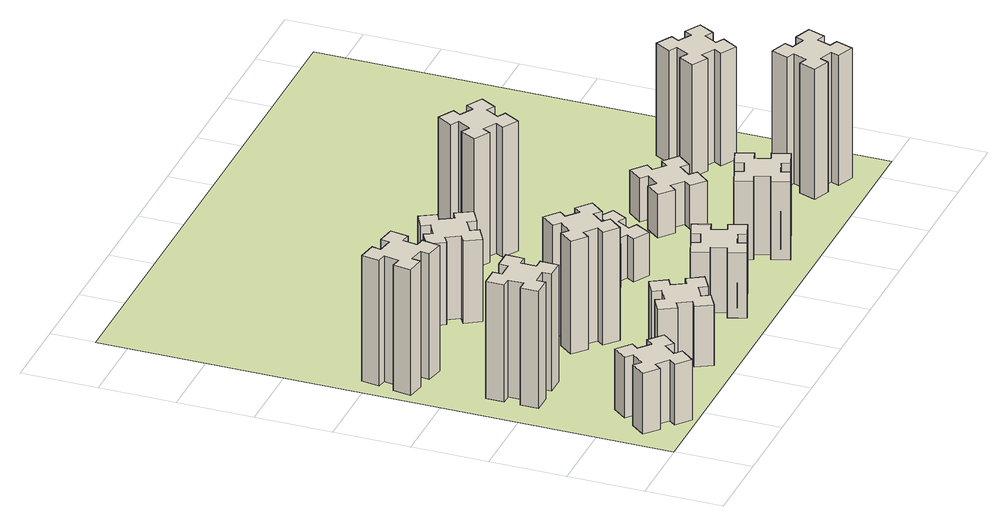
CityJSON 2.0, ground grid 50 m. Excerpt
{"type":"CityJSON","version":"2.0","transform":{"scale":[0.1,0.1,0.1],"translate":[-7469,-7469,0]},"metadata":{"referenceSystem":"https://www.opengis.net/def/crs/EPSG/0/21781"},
"CityObjects":{
"building1":{"type":"Building","attributes":{"class":"1000","function":"1000","usage":"1000","yearOfConstruction":2016,"roofType":"1000","measuredHeight":42,"storeysAboveGround":30,"storeysBelowGround":0},"geometry":[{"type":"Solid","lod":"1","boundaries":[[[[0,1,2,3,4,5,6,7,8,9,10,11,12,13,14,15,16,17,18,19]],[[17,16,20,21]],[[16,15,22,20]],[[15,14,23,22]],[[14,13,24,23]],[[13,12,25,24]],[[12,11,26,25]],[[11,10,27,26]],[[10,9,28,27]],[[9,8,29,28]],[[8,7,30,29]],[[7,6,31,30]],[[6,5,32,31]],[[5,4,33,32]],[[4,3,34,33]],[[3,2,35,34]],[[2,1,36,35]],[[1,0,37,36]],[[0,19,38,37]],[[19,18,39,38]],[[18,17,21,39]],[[24,25,26,27,28,29,30,31,32,33,34,35,36,37,38,39,21,20,22,23]]]]}]},
"building2":{"type":"Building","attributes":{"class":"1000","function":"1000","usage":"1000","yearOfConstruction":2016,"roofType":"1000","measuredHeight":81,"storeysAboveGround":30,"storeysBelowGround":0},"geometry":[{"type":"Solid","lod":"1","boundaries":[[[[40,41,42,43,44,45,46,47,48,49,50,51,52,53,54,55,56,57,58,59]],[[57,56,60,61]],[[56,55,62,60]],[[55,54,63,62]],[[54,53,64,63]],[[53,52,65,64]],[[52,51,66,65]],[[51,50,67,66]],[[50,49,68,67]],[[49,48,69,68]],[[48,47,70,69]],[[47,46,71,70]],[[46,45,72,71]],[[45,44,73,72]],[[44,43,74,73]],[[43,42,75,74]],[[42,41,76,75]],[[41,40,77,76]],[[40,59,78,77]],[[59,58,79,78]],[[58,57,61,79]],[[64,65,66,67,68,69,70,71,72,73,74,75,76,77,78,79,61,60,62,63]]]]}]},
"building3":{"type":"Building","attributes":{"class":"1000","function":"1000","usage":"1000","yearOfConstruction":2016,"roofType":"1000","measuredHeight":87,"storeysAboveGround":30,"storeysBelowGround":0},"geometry":[{"type":"Solid","lod":"1","boundaries":[[[[80,81,82,83,84,85,86,87,88,89,90,91,92,93,94,95,96,97,98,99]],[[97,96,100,101]],[[96,95,102,100]],[[95,94,103,102]],[[94,93,104,103]],[[93,92,105,104]],[[92,91,106,105]],[[91,90,107,106]],[[90,89,108,107]],[[89,88,109,108]],[[88,87,110,109]],[[87,86,111,110]],[[86,85,112,111]],[[85,84,113,112]],[[84,83,114,113]],[[83,82,115,114]],[[82,81,116,115]],[[81,80,117,116]],[[80,99,118,117]],[[99,98,119,118]],[[98,97,101,119]],[[104,105,106,107,108,109,110,111,112,113,114,115,116,117,118,119,101,100,102,103]]]]}]},
"building4":{"type":"Building","attributes":{"class":"1000","function":"1000","usage":"1000","yearOfConstruction":2016,"roofType":"1000","measuredHeight":42,"storeysAboveGround":30,"storeysBelowGround":0},"geometry":[{"type":"Solid","lod":"1","boundaries":[[[[120,121,122,123,124,125,126,127,128,129,130,131,132,133,134,135,136,137,138,139]],[[137,136,140,141]],[[136,135,142,140]],[[135,134,143,142]],[[134,133,144,143]],[[133,132,145,144]],[[132,131,146,145]],[[131,130,147,146]],[[130,129,148,147]],[[129,128,149,148]],[[128,127,150,149]],[[127,126,151,150]],[[126,125,152,151]],[[125,124,153,152]],[[124,123,154,153]],[[123,122,155,154]],[[122,121,156,155]],[[121,120,157,156]],[[120,139,158,157]],[[139,138,159,158]],[[138,137,141,159]],[[144,145,146,147,148,149,150,151,152,153,154,155,156,157,158,159,141,140,142,143]]]]}]},
"building5":{"type":"Building","attributes":{"class":"1000","function":"1000","usage":"1000","yearOfConstruction":2016,"roofType":"1000","measuredHeight":78,"storeysAboveGround":30,"storeysBelowGround":0},"geometry":[{"type":"Solid","lod":"1","boundaries":[[[[160,161,162,163,164,165,166,167,168,169,170,171,172,173,174,175,176,177,178,179]],[[177,176,180,181]],[[176,175,182,180]],[[175,174,183,182]],[[174,173,184,183]],[[173,172,185,184]],[[172,171,186,185]],[[171,170,187,186]],[[170,169,188,187]],[[169,168,189,188]],[[168,167,190,189]],[[167,166,191,190]],[[166,165,192,191]],[[165,164,193,192]],[[164,163,194,193]],[[163,162,195,194]],[[162,161,196,195]],[[161,160,197,196]],[[160,179,198,197]],[[179,178,199,198]],[[178,177,181,199]],[[184,185,186,187,188,189,190,191,192,193,194,195,196,197,198,199,181,180,182,183]]]]}]},
"building6":{"type":"Building","attributes":{"class":"1000","function":"1000","usage":"1000","yearOfConstruction":2016,"roofType":"1000","measuredHeight":57,"storeysAboveGround":30,"storeysBelowGround":0},"geometry":[{"type":"Solid","lod":"1","boundaries":[[[[200,201,202,203,204,205,206,207,208,209,210,211,212,213,214,215,216,217,218,219]],[[217,216,220,221]],[[216,215,222,220]],[[215,214,223,222]],[[214,213,224,223]],[[213,212,225,224]],[[212,211,226,225]],[[211,210,227,226]],[[210,209,228,227]],[[209,208,229,228]],[[208,207,230,229]],[[207,206,231,230]],[[206,205,232,231]],[[205,204,233,232]],[[204,203,234,233]],[[203,202,235,234]],[[202,201,236,235]],[[201,200,237,236]],[[200,219,238,237]],[[219,218,239,238]],[[218,217,221,239]],[[224,225,226,227,228,229,230,231,232,233,234,235,236,237,238,239,221,220,222,223]]]]}]},
"building7":{"type":"Building","attributes":{"class":"1000","function":"1000","usage":"1000","yearOfConstruction":2016,"roofType":"1000","measuredHeight":45,"storeysAboveGround":30,"storeysBelowGround":0},"geometry":[{"type":"Solid","lod":"1","boundaries":[[[[240,241,242,243,244,245,246,247,248,249,250,251,252,253,254,255,256,257,258,259]],[[257,256,260,261]],[[256,255,262,260]],[[255,254,263,262]],[[254,253,264,263]],[[253,252,265,264]],[[252,251,266,265]],[[251,250,267,266]],[[250,249,268,267]],[[249,248,269,268]],[[248,247,270,269]],[[247,246,271,270]],[[246,245,272,271]],[[245,244,273,272]],[[244,243,274,273]],[[243,242,275,274]],[[242,241,276,275]],[[241,240,277,276]],[[240,259,278,277]],[[259,258,279,278]],[[258,257,261,279]],[[264,265,266,267,268,269,270,271,272,273,274,275,276,277,278,279,261,260,262,263]]]]}]},
"building8":{"type":"Building","attributes":{"class":"1000","function":"1000","usage":"1000","yearOfConstruction":2016,"roofType":"1000","measuredHeight":30,"storeysAboveGround":30,"storeysBelowGround":0},"geometry":[{"type":"Solid","lod":"1","boundaries":[[[[280,281,282,283,284,285,286,287,288,289,290,291,292,293,294,295,296,297,298,299]],[[297,296,300,301]],[[296,295,302,300]],[[295,294,303,302]],[[294,293,304,303]],[[293,292,305,304]],[[292,291,306,305]],[[291,290,307,306]],[[290,289,308,307]],[[289,288,309,308]],[[288,287,310,309]],[[287,286,311,310]],[[286,285,312,311]],[[285,284,313,312]],[[284,283,314,313]],[[283,282,315,314]],[[282,281,316,315]],[[281,280,317,316]],[[280,299,318,317]],[[299,298,319,318]],[[298,297,301,319]],[[304,305,306,307,308,309,310,311,312,313,314,315,316,317,318,319,301,300,302,303]]]]}]},
"building9":{"type":"Building","attributes":{"class":"1000","function":"1000","usage":"1000","yearOfConstruction":2016,"roofType":"1000","measuredHeight":90,"storeysAboveGround":30,"storeysBelowGround":0},"geometry":[{"type":"Solid","lod":"1","boundaries":[[[[320,321,322,323,324,325,326,327,328,329,330,331,332,333,334,335,336,337,338,339]],[[337,336,340,341]],[[336,335,342,340]],[[335,334,343,342]],[[334,333,344,343]],[[333,332,345,344]],[[332,331,346,345]],[[331,330,347,346]],[[330,329,348,347]],[[329,328,349,348]],[[328,327,350,349]],[[327,326,351,350]],[[326,325,352,351]],[[325,324,353,352]],[[324,323,354,353]],[[323,322,355,354]],[[322,321,356,355]],[[321,320,357,356]],[[320,339,358,357]],[[339,338,359,358]],[[338,337,341,359]],[[344,345,346,347,348,349,350,351,352,353,354,355,356,357,358,359,341,340,342,343]]]]}]},
"building10":{"type":"Building","attributes":{"class":"1000","function":"1000","usage":"1000","yearOfConstruction":2016,"roofType":"1000","measuredHeight":54,"storeysAboveGround":30,"storeysBelowGround":0},"geometry":[{"type":"Solid","lod":"1","boundaries":[[[[360,361,362,363,364,365,366,367,368,369,370,371,372,373,374,375,376,377,378,379]],[[377,376,380,381]],[[376,375,382,380]],[[375,374,383,382]],[[374,373,384,383]],[[373,372,385,384]],[[372,371,386,385]],[[371,370,387,386]],[[370,369,388,387]],[[369,368,389,388]],[[368,367,390,389]],[[367,366,391,390]],[[366,365,392,391]],[[365,364,393,392]],[[364,363,394,393]],[[363,362,395,394]],[[362,361,396,395]],[[361,360,397,396]],[[360,379,398,397]],[[379,378,399,398]],[[378,377,381,399]],[[384,385,386,387,388,389,390,391,392,393,394,395,396,397,398,399,381,380,382,383]]]]}]},
"building11":{"type":"Building","attributes":{"class":"1000","function":"1000","usage":"1000","yearOfConstruction":2016,"roofType":"1000","measuredHeight":30,"storeysAboveGround":30,"storeysBelowGround":0},"geometry":[{"type":"Solid","lod":"1","boundaries":[[[[400,401,402,403,404,405,406,407,408,409,410,411,412,413,414,415,416,417,418,419]],[[417,416,420,421]],[[416,415,422,420]],[[415,414,423,422]],[[414,413,424,423]],[[413,412,425,424]],[[412,411,426,425]],[[411,410,427,426]],[[410,409,428,427]],[[409,408,429,428]],[[408,407,430,429]],[[407,406,431,430]],[[406,405,432,431]],[[405,404,433,432]],[[404,403,434,433]],[[403,402,435,434]],[[402,401,436,435]],[[401,400,437,436]],[[400,419,438,437]],[[419,418,439,438]],[[418,417,421,439]],[[424,425,426,427,428,429,430,431,432,433,434,435,436,437,438,439,421,420,422,423]]]]}]},
"building12":{"type":"Building","attributes":{"class":"1000","function":"1000","usage":"1000","yearOfConstruction":2016,"roofType":"1000","measuredHeight":90,"storeysAboveGround":30,"storeysBelowGround":0},"geometry":[{"type":"Solid","lod":"1","boundaries":[[[[440,441,442,443,444,445,446,447,448,449,450,451,452,453,454,455,456,457,458,459]],[[457,456,460,461]],[[456,455,462,460]],[[455,454,463,462]],[[454,453,464,463]],[[453,452,465,464]],[[452,451,466,465]],[[451,450,467,466]],[[450,449,468,467]],[[449,448,469,468]],[[448,447,470,469]],[[447,446,471,470]],[[446,445,472,471]],[[445,444,473,472]],[[444,443,474,473]],[[443,442,475,474]],[[442,441,476,475]],[[441,440,477,476]],[[440,459,478,477]],[[459,458,479,478]],[[458,457,461,479]],[[464,465,466,467,468,469,470,471,472,473,474,475,476,477,478,479,461,460,462,463]]]]}]},
"building13":{"type":"Building","attributes":{"class":"1000","function":"1000","usage":"1000","yearOfConstruction":2016,"roofType":"1000","measuredHeight":78,"storeysAboveGround":30,"storeysBelowGround":0},"geometry":[{"type":"Solid","lod":"1","boundaries":[[[[480,481,482,483,484,485,486,487,488,489,490,491,492,493,494,495,496,497,498,499]],[[497,496,500,501]],[[496,495,502,500]],[[495,494,503,502]],[[494,493,504,503]],[[493,492,505,504]],[[492,491,506,505]],[[491,490,507,506]],[[490,489,508,507]],[[489,488,509,508]],[[488,487,510,509]],[[487,486,511,510]],[[486,485,512,511]],[[485,484,513,512]],[[484,483,514,513]],[[483,482,515,514]],[[482,481,516,515]],[[481,480,517,516]],[[480,499,518,517]],[[499,498,519,518]],[[498,497,501,519]],[[504,505,506,507,508,509,510,511,512,513,514,515,516,517,518,519,501,500,502,503]]]]}]},
"landuse1":{"type":"LandUse","attributes":{"name":"plot1","function":"1010"},"geometry":[{"type":"MultiSurface","lod":"1","boundaries":[[[520,521,522,523]]]}]}
},
"vertices":[
[266,223,0],[343,159,0],[304,113,0],[396,36,0],[473,128,0],[427,166,0],[492,243,0],[538,204,0],[615,296,0],[523,373,0],[484,327,0],[408,392,0],[446,438,0],[354,515,0],[277,423,0],[323,384,0],[259,308,0],[213,346,0],[136,254,0],[228,177,0],[259,308,420],[213,346,420],[323,384,420],[277,423,420],[354,515,420],[446,438,420],[408,392,420],[484,327,420],[523,373,420],[615,296,420],[538,204,420],[492,243,420],[427,166,420],[473,128,420],[396,36,420],[304,113,420],[343,159,420],[266,223,420],[228,177,420],[136,254,420],
[325,1005,0],[425,1005,0],[425,945,0],[545,945,0],[545,1065,0],[485,1065,0],[485,1165,0],[545,1165,0],[545,1285,0],[425,1285,0],[425,1225,0],[325,1225,0],[325,1285,0],[205,1285,0],[205,1165,0],[265,1165,0],[265,1065,0],[205,1065,0],[205,945,0],[325,945,0],[265,1065,810],[205,1065,810],[265,1165,810],[205,1165,810],[205,1285,810],[325,1285,810],[325,1225,810],[425,1225,810],[425,1285,810],[545,1285,810],[545,1165,810],[485,1165,810],[485,1065,810],[545,1065,810],[545,945,810],[425,945,810],[425,1005,810],[325,1005,810],[325,945,810],[205,945,810],
[176,1924,0],[158,1825,0],[99,1836,0],[78,1717,0],[197,1697,0],[207,1756,0],[305,1738,0],[295,1679,0],[413,1658,0],[434,1777,0],[375,1787,0],[392,1885,0],[451,1875,0],[472,1993,0],[354,2014,0],[344,1955,0],[245,1972,0],[256,2031,0],[137,2052,0],[117,1934,0],[245,1972,870],[256,2031,870],[344,1955,870],[354,2014,870],[472,1993,870],[451,1875,870],[392,1885,870],[375,1787,870],[434,1777,870],[413,1658,870],[295,1679,870],[305,1738,870],[207,1756,870],[197,1697,870],[78,1717,870],[99,1836,870],[158,1825,870],[176,1924,870],[117,1934,870],[137,2052,870],
[1104,496,0],[1017,446,0],[987,498,0],[883,438,0],[943,334,0],[995,364,0],[1045,277,0],[993,247,0],[1053,143,0],[1157,203,0],[1127,255,0],[1214,305,0],[1244,253,0],[1348,313,0],[1288,417,0],[1236,387,0],[1186,474,0],[1238,504,0],[1178,608,0],[1074,548,0],[1186,474,420],[1238,504,420],[1236,387,420],[1288,417,420],[1348,313,420],[1244,253,420],[1214,305,420],[1127,255,420],[1157,203,420],[1053,143,420],[993,247,420],[1045,277,420],[995,364,420],[943,334,420],[883,438,420],[987,498,420],[1017,446,420],[1104,496,420],[1074,548,420],[1178,608,420],
[1224,1067,0],[1148,1132,0],[1186,1178,0],[1094,1255,0],[1017,1163,0],[1063,1124,0],[999,1048,0],[953,1086,0],[876,994,0],[968,917,0],[1006,963,0],[1083,899,0],[1044,853,0],[1136,776,0],[1213,868,0],[1167,906,0],[1232,983,0],[1278,944,0],[1355,1036,0],[1263,1113,0],[1232,983,780],[1278,944,780],[1167,906,780],[1213,868,780],[1136,776,780],[1044,853,780],[1083,899,780],[1006,963,780],[968,917,780],[876,994,780],[953,1086,780],[999,1048,780],[1063,1124,780],[1017,1163,780],[1094,1255,780],[1186,1178,780],[1148,1132,780],[1224,1067,780],[1263,1113,780],[1355,1036,780],
[995,1844,0],[1045,1757,0],[993,1727,0],[1053,1623,0],[1157,1683,0],[1127,1735,0],[1214,1785,0],[1244,1733,0],[1348,1793,0],[1288,1897,0],[1236,1867,0],[1186,1954,0],[1238,1984,0],[1178,2088,0],[1074,2028,0],[1104,1976,0],[1017,1926,0],[987,1978,0],[883,1918,0],[943,1814,0],[1017,1926,570],[987,1978,570],[1104,1976,570],[1074,2028,570],[1178,2088,570],[1238,1984,570],[1186,1954,570],[1236,1867,570],[1288,1897,570],[1348,1793,570],[1244,1733,570],[1214,1785,570],[1127,1735,570],[1157,1683,570],[1053,1623,570],[993,1727,570],[1045,1757,570],[995,1844,570],[943,1814,570],[883,1918,570],
[1876,366,0],[1842,460,0],[1898,480,0],[1857,593,0],[1744,552,0],[1765,496,0],[1671,462,0],[1650,518,0],[1537,477,0],[1579,364,0],[1635,385,0],[1669,291,0],[1613,270,0],[1654,157,0],[1767,199,0],[1746,255,0],[1840,289,0],[1860,233,0],[1973,274,0],[1932,387,0],[1840,289,450],[1860,233,450],[1746,255,450],[1767,199,450],[1654,157,450],[1613,270,450],[1669,291,450],[1635,385,450],[1579,364,450],[1537,477,450],[1650,518,450],[1671,462,450],[1765,496,450],[1744,552,450],[1857,593,450],[1898,480,450],[1842,460,450],[1876,366,450],[1932,387,450],[1973,274,450],
[1954,1186,0],[1867,1236,0],[1897,1288,0],[1793,1348,0],[1733,1244,0],[1785,1214,0],[1735,1127,0],[1683,1157,0],[1623,1053,0],[1727,993,0],[1757,1045,0],[1844,995,0],[1814,943,0],[1918,883,0],[1978,987,0],[1926,1017,0],[1976,1104,0],[2028,1074,0],[2088,1178,0],[1984,1238,0],[1976,1104,300],[2028,1074,300],[1926,1017,300],[1978,987,300],[1918,883,300],[1814,943,300],[1844,995,300],[1757,1045,300],[1727,993,300],[1623,1053,300],[1683,1157,300],[1735,1127,300],[1785,1214,300],[1733,1244,300],[1793,1348,300],[1897,1288,300],[1867,1236,300],[1954,1186,300],[1984,1238,300],[2088,1178,300],
[1757,1885,0],[1844,1835,0],[1814,1783,0],[1918,1723,0],[1978,1827,0],[1926,1857,0],[1976,1944,0],[2028,1914,0],[2088,2018,0],[1984,2078,0],[1954,2026,0],[1867,2076,0],[1897,2128,0],[1793,2188,0],[1733,2084,0],[1785,2054,0],[1735,1967,0],[1683,1997,0],[1623,1893,0],[1727,1833,0],[1735,1967,900],[1683,1997,900],[1785,2054,900],[1733,2084,900],[1793,2188,900],[1897,2128,900],[1867,2076,900],[1954,2026,900],[1984,2078,900],[2088,2018,900],[2028,1914,900],[1976,1944,900],[1926,1857,900],[1978,1827,900],[1918,1723,900],[1814,1783,900],[1844,1835,900],[1757,1885,900],[1727,1833,900],[1623,1893,900],
[2616,366,0],[2582,460,0],[2638,480,0],[2597,593,0],[2484,552,0],[2505,496,0],[2411,462,0],[2390,518,0],[2277,477,0],[2319,364,0],[2375,385,0],[2409,291,0],[2353,270,0],[2394,157,0],[2507,199,0],[2486,255,0],[2580,289,0],[2600,233,0],[2713,274,0],[2672,387,0],[2580,289,540],[2600,233,540],[2486,255,540],[2507,199,540],[2394,157,540],[2353,270,540],[2409,291,540],[2375,385,540],[2319,364,540],[2277,477,540],[2390,518,540],[2411,462,540],[2505,496,540],[2484,552,540],[2597,593,540],[2638,480,540],[2582,460,540],[2616,366,540],[2672,387,540],[2713,274,540],
[2647,906,0],[2712,983,0],[2758,944,0],[2835,1036,0],[2743,1113,0],[2704,1067,0],[2628,1132,0],[2666,1178,0],[2574,1255,0],[2497,1163,0],[2543,1124,0],[2479,1048,0],[2433,1086,0],[2356,994,0],[2448,917,0],[2486,963,0],[2563,899,0],[2524,853,0],[2616,776,0],[2693,868,0],[2563,899,300],[2524,853,300],[2486,963,300],[2448,917,300],[2356,994,300],[2433,1086,300],[2479,1048,300],[2543,1124,300],[2497,1163,300],[2574,1255,300],[2666,1178,300],[2628,1132,300],[2704,1067,300],[2743,1113,300],[2835,1036,300],[2758,944,300],[2712,983,300],[2647,906,300],[2693,868,300],[2616,776,300],
[3422,291,0],[3456,385,0],[3512,364,0],[3553,477,0],[3440,518,0],[3420,462,0],[3326,496,0],[3347,552,0],[3234,593,0],[3193,480,0],[3249,460,0],[3215,366,0],[3159,387,0],[3117,274,0],[3230,233,0],[3251,289,0],[3345,255,0],[3324,199,0],[3437,157,0],[3478,270,0],[3345,255,900],[3324,199,900],[3251,289,900],[3230,233,900],[3117,274,900],[3159,387,900],[3215,366,900],[3249,460,900],[3193,480,900],[3234,593,900],[3347,552,900],[3326,496,900],[3420,462,900],[3440,518,900],[3553,477,900],[3512,364,900],[3456,385,900],[3422,291,900],[3478,270,900],[3437,157,900],
[3237,1045,0],[3324,995,0],[3294,943,0],[3398,883,0],[3458,987,0],[3406,1017,0],[3456,1104,0],[3508,1074,0],[3568,1178,0],[3464,1238,0],[3434,1186,0],[3347,1236,0],[3377,1288,0],[3273,1348,0],[3213,1244,0],[3265,1214,0],[3215,1127,0],[3163,1157,0],[3103,1053,0],[3207,993,0],[3215,1127,780],[3163,1157,780],[3265,1214,780],[3213,1244,780],[3273,1348,780],[3377,1288,780],[3347,1236,780],[3434,1186,780],[3464,1238,780],[3568,1178,780],[3508,1074,780],[3456,1104,780],[3406,1017,780],[3458,987,780],[3398,883,780],[3294,943,780],[3324,995,780],[3237,1045,780],[3207,993,780],[3103,1053,780],
[5,3705,0],[3705,3705,0],[3705,5,0],[5,5,0]
]}
